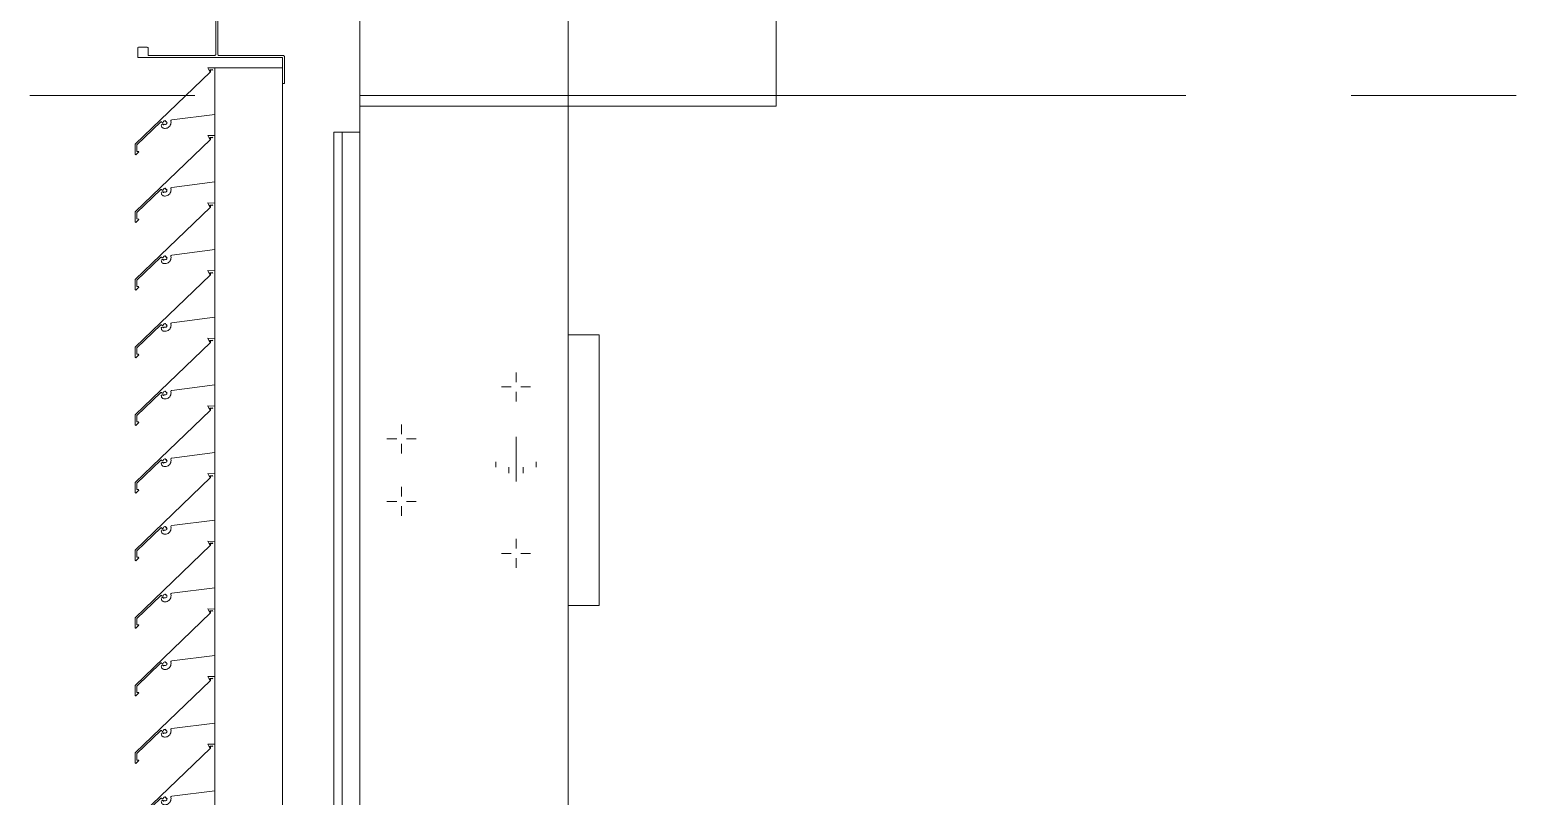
# Model space of a CAD drawing. Header units: millimetres. Extents: x -220592 to 404889, y -217665 to 38245.
# Drawn here: x 7741.16 to 7755.45, y -48004.95 to -47997.58 of the extents above; entities that cross this region are included whole.
import ezdxf

# ---------------------------------------------------------------- set-up
doc = ezdxf.new("R2010")
doc.units = ezdxf.units.MM
doc.linetypes.add('XKITLINE00', pattern=[0])
doc.linetypes.add('XKITLINE02', pattern=[4, 2, -2])
for name, color, linetype, lineweight in [('Bolt', 7, 'Continuous', 0), ('Part', 7, 'Continuous', 0), ('S-GRID', 7, 'Continuous', 0)]:
    doc.layers.add(name, color=color, linetype=linetype, lineweight=lineweight)

# ---------------------------------------------------------------- blocks, each defined once
blk = doc.blocks.new('*A15047')
at = {"layer": 'Part', "color": 7, "linetype": 'XKITLINE00', "lineweight": 0}
for p, q in [((8.69, 356.643483), (8.69, 102.780027)), ((6.69, 102.780027), (6.69, 273.099959))]:
    blk.add_line(p, q, dxfattribs=at)
blk = doc.blocks.new('*A15105')
at = {"layer": 'S-GRID', "color": 7, "linetype": 'XKITLINE00', "lineweight": 0}
for p, q in [((3.516073, 212), (5.103573, 212)), ((6.691073, 212), (14.628573, 212)), ((16.216073, 212), (17.803573, 212))]:
    blk.add_line(p, q, dxfattribs=at)
blk = doc.blocks.new('*A15370')
at = {"layer": 'Part', "color": 7, "linetype": 'XKITLINE00', "lineweight": 0}
for p, q in [((6.69, 211.65), (6.439864, 211.65)), ((6.439864, 211.65), (6.439864, 184.15)), ((6.519864, 184.15), (6.519864, 211.65))]:
    blk.add_line(p, q, dxfattribs=at)
blk = doc.blocks.new('*A15371')
at = {"layer": 'Part', "color": 7, "linetype": 'XKITLINE00', "lineweight": 0}
for p, q in [((5.944368, 213.365225), (5.944412, 213.615225)), ((5.944412, 213.615225), (5.964412, 213.615222)), ((5.964412, 213.615222), (5.964367, 213.355222)), ((4.555113, 213.271641), (4.554368, 213.365468)), ((4.554368, 213.365468), (5.944368, 213.365225)), ((4.654365, 213.34545), (4.654353, 213.27545)), ((5.298192, 213.344577), (4.654365, 213.34545)), ((5.302679, 213.340893), (5.298192, 213.344577)), ((5.304363, 213.335337), (5.302679, 213.340893)), ((5.303437, 212.39151), (5.304363, 213.335337)), ((5.324363, 213.335333), (5.324199, 212.395333)), ((5.325125, 213.33916), (5.324363, 213.335333)), ((5.328809, 213.343647), (5.325125, 213.33916)), ((5.334365, 213.345332), (5.328809, 213.343647)), ((5.958192, 213.345984), (5.334365, 213.345332)), ((5.96268, 213.349666), (5.958192, 213.345984)), ((5.964367, 213.355222), (5.96268, 213.349666)), ((4.558796, 213.267152), (4.555113, 213.271641)), ((4.564351, 213.265466), (4.558796, 213.267152)), ((4.648178, 213.266213), (4.564351, 213.265466)), ((4.652666, 213.269895), (4.648178, 213.266213)), ((4.654353, 213.27545), (4.652666, 213.269895)), ((4.554194, 212.365468), (4.55421, 212.455468)), ((4.55421, 212.455468), (4.555896, 212.461023)), ((4.555896, 212.461023), (4.560384, 212.464706)), ((4.560384, 212.464706), (4.644211, 212.465452)), ((4.644211, 212.465452), (4.649767, 212.463766)), ((4.649767, 212.463766), (4.653449, 212.459277)), ((4.653449, 212.459277), (4.654197, 212.38545)), ((5.944194, 212.365225), (4.554194, 212.365468)), ((4.654197, 212.38545), (5.294197, 212.385339)), ((5.294197, 212.385339), (5.299753, 212.387023)), ((5.299753, 212.387023), (5.303437, 212.39151)), ((5.324199, 212.395333), (5.325883, 212.389777)), ((5.325883, 212.389777), (5.330371, 212.386094)), ((5.330371, 212.386094), (5.954197, 212.385223)), ((5.94415, 212.115225), (5.944194, 212.365225)), ((5.954197, 212.385223), (5.959753, 212.383537)), ((5.959753, 212.383537), (5.963435, 212.379049)), ((5.963435, 212.379049), (5.96415, 212.115222)), ((5.96415, 212.115222), (5.94415, 212.115225))]:
    blk.add_line(p, q, dxfattribs=at)
blk = doc.blocks.new('*A15373')
at = {"layer": 'Part', "color": 7, "linetype": 'XKITLINE00', "lineweight": 0}
for p, q in [((5.255094, 212.227984), (4.529972, 211.531738)), ((5.294582, 212.26533), (5.227201, 212.26794)), ((5.227201, 212.26794), (5.242736, 212.234453)), ((5.242736, 212.234453), (5.247859, 212.234865)), ((5.247859, 212.234865), (5.247988, 212.247056)), ((5.247988, 212.247056), (5.272971, 212.250196)), ((5.257991, 212.246527), (5.255094, 212.227984)), ((5.275007, 212.243623), (5.257991, 212.246527)), ((5.272971, 212.250196), (5.275007, 212.243623)), ((4.545007, 211.525371), (4.776023, 211.746774)), ((4.776023, 211.746774), (4.781182, 211.747866)), ((4.781182, 211.747866), (4.784837, 211.743239)), ((4.784837, 211.743239), (4.789301, 211.739385)), ((4.795195, 211.739591), (4.799378, 211.743748)), ((4.799378, 211.743748), (4.802492, 211.751322)), ((4.802492, 211.751322), (4.807159, 211.756108)), ((4.807159, 211.756108), (4.813235, 211.758898)), ((4.813235, 211.758898), (4.819907, 211.75932)), ((4.819907, 211.75932), (4.822229, 211.75193)), ((4.822229, 211.75193), (4.829394, 211.750986)), ((4.829394, 211.750986), (4.828225, 211.743926)), ((4.828225, 211.743926), (4.83593, 211.74282)), ((4.83593, 211.74282), (4.835361, 211.736336)), ((4.872437, 211.754354), (4.872676, 211.759876)), ((4.873923, 211.74422), (4.872437, 211.754354)), ((4.872676, 211.759876), (4.875813, 211.764428)), ((4.873548, 211.733984), (4.873923, 211.74422)), ((4.875813, 211.764428), (4.880888, 211.766618)), ((4.880888, 211.766618), (5.294696, 211.819622)), ((4.78333, 211.721956), (4.78069, 211.716482)), ((4.78069, 211.716482), (4.781186, 211.708712)), ((4.781186, 211.708712), (4.782921, 211.703216)), ((4.782921, 211.703216), (4.785675, 211.698153)), ((4.788474, 211.725193), (4.78333, 211.721956)), ((4.785675, 211.698153), (4.789347, 211.69371)), ((4.794552, 211.725205), (4.788474, 211.725193)), ((4.789301, 211.739385), (4.795195, 211.739591)), ((4.789347, 211.69371), (4.7938, 211.690052)), ((4.7938, 211.690052), (4.79887, 211.687312)), ((4.799708, 211.721987), (4.794552, 211.725205)), ((4.79887, 211.687312), (4.804371, 211.685593)), ((4.80265, 211.716515), (4.799708, 211.721987)), ((4.80468, 211.721496), (4.80265, 211.716515)), ((4.804371, 211.685593), (4.810099, 211.684957)), ((4.809491, 211.723903), (4.80468, 211.721496)), ((4.815409, 211.722998), (4.809491, 211.723903)), ((4.810099, 211.684957), (4.816898, 211.684859)), ((4.821909, 211.723342), (4.815409, 211.722998)), ((4.816898, 211.684859), (4.827111, 211.685644)), ((4.827877, 211.72594), (4.821909, 211.723342)), ((4.827111, 211.685644), (4.837012, 211.688267)), ((4.832559, 211.730462), (4.827877, 211.72594)), ((4.835361, 211.736336), (4.832559, 211.730462)), ((4.837012, 211.688267), (4.846275, 211.69264)), ((4.846275, 211.69264), (4.854591, 211.698618)), ((4.854591, 211.698618), (4.861687, 211.706005)), ((4.861687, 211.706005), (4.867327, 211.714555)), ((4.867327, 211.714555), (4.871325, 211.723985)), ((4.871325, 211.723985), (4.873548, 211.733984)), ((4.529972, 211.531738), (4.530525, 211.432587)), ((4.535206, 211.430119), (4.563855, 211.459007)), ((4.54535, 211.464025), (4.545007, 211.525371)), ((4.56277, 211.463928), (4.54535, 211.464025)), ((4.563855, 211.459007), (4.56277, 211.463928)), ((4.530525, 211.432587), (4.535206, 211.430119))]:
    blk.add_line(p, q, dxfattribs=at)
blk = doc.blocks.new('*A15376')
at = {"layer": 'Part', "color": 7, "linetype": 'XKITLINE00', "lineweight": 0}
for p, q in [((5.294696, 212.26533), (5.944696, 212.26533)), ((5.294696, 212.26533), (5.294696, 198.465444)), ((5.944696, 212.26533), (5.944696, 198.465444)), ((5.294696, 198.465444), (5.944696, 198.465444))]:
    blk.add_line(p, q, dxfattribs=at)
blk = doc.blocks.new('*A15377')
at = {"layer": 'Part', "color": 7, "linetype": 'XKITLINE00', "lineweight": 0}
for p, q in [((5.294696, 211.615326), (5.227201, 211.61794)), ((5.227201, 211.61794), (5.242736, 211.584453)), ((5.247988, 211.597056), (5.272971, 211.600196)), ((5.272971, 211.600196), (5.275007, 211.593623)), ((5.255094, 211.577984), (4.529972, 210.881738)), ((5.242736, 211.584453), (5.247859, 211.584865)), ((5.247859, 211.584865), (5.247988, 211.597056)), ((5.257991, 211.596527), (5.255094, 211.577984)), ((5.275007, 211.593623), (5.257991, 211.596527)), ((4.880888, 211.116618), (5.294696, 211.169622)), ((4.545007, 210.875371), (4.776023, 211.096774)), ((4.776023, 211.096774), (4.781182, 211.097866)), ((4.78333, 211.071956), (4.78069, 211.066482)), ((4.78069, 211.066482), (4.781186, 211.058712)), ((4.781182, 211.097866), (4.784837, 211.093239)), ((4.781186, 211.058712), (4.782921, 211.053216)), ((4.782921, 211.053216), (4.785675, 211.048153)), ((4.788474, 211.075193), (4.78333, 211.071956)), ((4.784837, 211.093239), (4.789301, 211.089385)), ((4.785675, 211.048153), (4.789347, 211.04371)), ((4.794552, 211.075205), (4.788474, 211.075193)), ((4.789301, 211.089385), (4.795195, 211.089591)), ((4.789347, 211.04371), (4.7938, 211.040052)), ((4.7938, 211.040052), (4.79887, 211.037312)), ((4.799708, 211.071987), (4.794552, 211.075205)), ((4.795195, 211.089591), (4.799378, 211.093748)), ((4.79887, 211.037312), (4.804371, 211.035593)), ((4.799378, 211.093748), (4.802492, 211.101322)), ((4.80265, 211.066515), (4.799708, 211.071987)), ((4.802492, 211.101322), (4.807159, 211.106108)), ((4.80468, 211.071496), (4.80265, 211.066515)), ((4.804371, 211.035593), (4.810099, 211.034957)), ((4.809491, 211.073903), (4.80468, 211.071496)), ((4.807159, 211.106108), (4.813235, 211.108898)), ((4.815409, 211.072998), (4.809491, 211.073903)), ((4.810099, 211.034957), (4.816898, 211.034859)), ((4.813235, 211.108898), (4.819907, 211.10932)), ((4.821909, 211.073342), (4.815409, 211.072998)), ((4.816898, 211.034859), (4.827111, 211.035644)), ((4.819907, 211.10932), (4.822229, 211.10193)), ((4.827877, 211.07594), (4.821909, 211.073342)), ((4.822229, 211.10193), (4.829394, 211.100986)), ((4.827111, 211.035644), (4.837012, 211.038267)), ((4.832559, 211.080462), (4.827877, 211.07594)), ((4.829394, 211.100986), (4.828225, 211.093926)), ((4.828225, 211.093926), (4.83593, 211.09282)), ((4.835361, 211.086336), (4.832559, 211.080462)), ((4.83593, 211.09282), (4.835361, 211.086336)), ((4.837012, 211.038267), (4.846275, 211.04264)), ((4.846275, 211.04264), (4.854591, 211.048618)), ((4.854591, 211.048618), (4.861687, 211.056005)), ((4.861687, 211.056005), (4.867327, 211.064555)), ((4.867327, 211.064555), (4.871325, 211.073985)), ((4.871325, 211.073985), (4.873548, 211.083984)), ((4.872437, 211.104354), (4.872676, 211.109876)), ((4.873923, 211.09422), (4.872437, 211.104354)), ((4.872676, 211.109876), (4.875813, 211.114428)), ((4.873548, 211.083984), (4.873923, 211.09422)), ((4.875813, 211.114428), (4.880888, 211.116618)), ((4.529972, 210.881738), (4.530525, 210.782587)), ((4.530525, 210.782587), (4.535206, 210.780119)), ((4.535206, 210.780119), (4.563855, 210.809007)), ((4.54535, 210.814025), (4.545007, 210.875371)), ((4.56277, 210.813928), (4.54535, 210.814025)), ((4.563855, 210.809007), (4.56277, 210.813928))]:
    blk.add_line(p, q, dxfattribs=at)
blk = doc.blocks.new('*A15378')
at = {"layer": 'Part', "color": 7, "linetype": 'XKITLINE00', "lineweight": 0}
for p, q in [((5.255094, 210.927984), (4.529972, 210.231738)), ((5.294696, 210.965326), (5.227201, 210.96794)), ((5.227201, 210.96794), (5.242736, 210.934453)), ((5.242736, 210.934453), (5.247859, 210.934865)), ((5.247859, 210.934865), (5.247988, 210.947056)), ((5.247988, 210.947056), (5.272971, 210.950196)), ((5.257991, 210.946527), (5.255094, 210.927984)), ((5.275007, 210.943623), (5.257991, 210.946527)), ((5.272971, 210.950196), (5.275007, 210.943623)), ((4.802492, 210.451322), (4.807159, 210.456108)), ((4.807159, 210.456108), (4.813235, 210.458898)), ((4.813235, 210.458898), (4.819907, 210.45932)), ((4.819907, 210.45932), (4.822229, 210.45193)), ((4.872437, 210.454354), (4.872676, 210.459876)), ((4.872676, 210.459876), (4.875813, 210.464428)), ((4.875813, 210.464428), (4.880888, 210.466618)), ((4.880888, 210.466618), (5.294696, 210.519622)), ((4.545007, 210.225371), (4.776023, 210.446774)), ((4.776023, 210.446774), (4.781182, 210.447866)), ((4.78333, 210.421956), (4.78069, 210.416482)), ((4.78069, 210.416482), (4.781186, 210.408712)), ((4.781182, 210.447866), (4.784837, 210.443239)), ((4.781186, 210.408712), (4.782921, 210.403216)), ((4.782921, 210.403216), (4.785675, 210.398153)), ((4.788474, 210.425193), (4.78333, 210.421956)), ((4.784837, 210.443239), (4.789301, 210.439385)), ((4.785675, 210.398153), (4.789347, 210.39371)), ((4.794552, 210.425205), (4.788474, 210.425193)), ((4.789301, 210.439385), (4.795195, 210.439591)), ((4.789347, 210.39371), (4.7938, 210.390052)), ((4.7938, 210.390052), (4.79887, 210.387312)), ((4.799708, 210.421987), (4.794552, 210.425205)), ((4.795195, 210.439591), (4.799378, 210.443748)), ((4.79887, 210.387312), (4.804371, 210.385593)), ((4.799378, 210.443748), (4.802492, 210.451322)), ((4.80265, 210.416515), (4.799708, 210.421987)), ((4.80468, 210.421496), (4.80265, 210.416515)), ((4.804371, 210.385593), (4.810099, 210.384957)), ((4.809491, 210.423903), (4.80468, 210.421496)), ((4.815409, 210.422998), (4.809491, 210.423903)), ((4.810099, 210.384957), (4.816898, 210.384859)), ((4.821909, 210.423342), (4.815409, 210.422998)), ((4.816898, 210.384859), (4.827111, 210.385644)), ((4.827877, 210.42594), (4.821909, 210.423342)), ((4.822229, 210.45193), (4.829394, 210.450986)), ((4.827111, 210.385644), (4.837012, 210.388267)), ((4.832559, 210.430462), (4.827877, 210.42594)), ((4.829394, 210.450986), (4.828225, 210.443926)), ((4.828225, 210.443926), (4.83593, 210.44282)), ((4.835361, 210.436336), (4.832559, 210.430462)), ((4.83593, 210.44282), (4.835361, 210.436336)), ((4.837012, 210.388267), (4.846275, 210.39264)), ((4.846275, 210.39264), (4.854591, 210.398618)), ((4.854591, 210.398618), (4.861687, 210.406005)), ((4.861687, 210.406005), (4.867327, 210.414555)), ((4.867327, 210.414555), (4.871325, 210.423985)), ((4.871325, 210.423985), (4.873548, 210.433984)), ((4.873923, 210.44422), (4.872437, 210.454354)), ((4.873548, 210.433984), (4.873923, 210.44422)), ((4.529972, 210.231738), (4.530525, 210.132587)), ((4.54535, 210.164025), (4.545007, 210.225371)), ((4.530525, 210.132587), (4.535206, 210.130119)), ((4.535206, 210.130119), (4.563855, 210.159007)), ((4.56277, 210.163928), (4.54535, 210.164025)), ((4.563855, 210.159007), (4.56277, 210.163928))]:
    blk.add_line(p, q, dxfattribs=at)
blk = doc.blocks.new('*A15379')
at = {"layer": 'Part', "color": 7, "linetype": 'XKITLINE00', "lineweight": 0}
for p, q in [((5.294696, 210.315326), (5.227201, 210.31794)), ((5.227201, 210.31794), (5.242736, 210.284453)), ((5.255094, 210.277984), (4.529972, 209.581738)), ((5.242736, 210.284453), (5.247859, 210.284865)), ((5.247859, 210.284865), (5.247988, 210.297056)), ((5.247988, 210.297056), (5.272971, 210.300196)), ((5.257991, 210.296527), (5.255094, 210.277984)), ((5.275007, 210.293623), (5.257991, 210.296527)), ((5.272971, 210.300196), (5.275007, 210.293623)), ((4.545007, 209.575371), (4.776023, 209.796774)), ((4.776023, 209.796774), (4.781182, 209.797866)), ((4.78333, 209.771956), (4.78069, 209.766482)), ((4.78069, 209.766482), (4.781186, 209.758712)), ((4.781182, 209.797866), (4.784837, 209.793239)), ((4.781186, 209.758712), (4.782921, 209.753216)), ((4.782921, 209.753216), (4.785675, 209.748153)), ((4.788474, 209.775193), (4.78333, 209.771956)), ((4.784837, 209.793239), (4.789301, 209.789385)), ((4.785675, 209.748153), (4.789347, 209.74371)), ((4.794552, 209.775205), (4.788474, 209.775193)), ((4.789301, 209.789385), (4.795195, 209.789591)), ((4.789347, 209.74371), (4.7938, 209.740052)), ((4.799708, 209.771987), (4.794552, 209.775205)), ((4.795195, 209.789591), (4.799378, 209.793748)), ((4.799378, 209.793748), (4.802492, 209.801322)), ((4.80265, 209.766515), (4.799708, 209.771987)), ((4.802492, 209.801322), (4.807159, 209.806108)), ((4.80468, 209.771496), (4.80265, 209.766515)), ((4.809491, 209.773903), (4.80468, 209.771496)), ((4.807159, 209.806108), (4.813235, 209.808898)), ((4.815409, 209.772998), (4.809491, 209.773903)), ((4.813235, 209.808898), (4.819907, 209.80932)), ((4.821909, 209.773342), (4.815409, 209.772998)), ((4.819907, 209.80932), (4.822229, 209.80193)), ((4.827877, 209.77594), (4.821909, 209.773342)), ((4.822229, 209.80193), (4.829394, 209.800986)), ((4.832559, 209.780462), (4.827877, 209.77594)), ((4.829394, 209.800986), (4.828225, 209.793926)), ((4.828225, 209.793926), (4.83593, 209.79282)), ((4.835361, 209.786336), (4.832559, 209.780462)), ((4.83593, 209.79282), (4.835361, 209.786336)), ((4.837012, 209.738267), (4.846275, 209.74264)), ((4.846275, 209.74264), (4.854591, 209.748618)), ((4.854591, 209.748618), (4.861687, 209.756005)), ((4.861687, 209.756005), (4.867327, 209.764555)), ((4.867327, 209.764555), (4.871325, 209.773985)), ((4.871325, 209.773985), (4.873548, 209.783984)), ((4.872437, 209.804354), (4.872676, 209.809876)), ((4.873923, 209.79422), (4.872437, 209.804354)), ((4.872676, 209.809876), (4.875813, 209.814428)), ((4.873548, 209.783984), (4.873923, 209.79422)), ((4.875813, 209.814428), (4.880888, 209.816618)), ((4.880888, 209.816618), (5.294696, 209.869622)), ((4.7938, 209.740052), (4.79887, 209.737312)), ((4.79887, 209.737312), (4.804371, 209.735593)), ((4.804371, 209.735593), (4.810099, 209.734957)), ((4.810099, 209.734957), (4.816898, 209.734859)), ((4.816898, 209.734859), (4.827111, 209.735644)), ((4.827111, 209.735644), (4.837012, 209.738267)), ((4.529972, 209.581738), (4.530525, 209.482587)), ((4.530525, 209.482587), (4.535206, 209.480119)), ((4.535206, 209.480119), (4.563855, 209.509007)), ((4.54535, 209.514025), (4.545007, 209.575371)), ((4.56277, 209.513928), (4.54535, 209.514025)), ((4.563855, 209.509007), (4.56277, 209.513928))]:
    blk.add_line(p, q, dxfattribs=at)
blk = doc.blocks.new('*A15380')
at = {"layer": 'Part', "color": 7, "linetype": 'XKITLINE00', "lineweight": 0}
for p, q in [((5.255094, 209.627984), (4.529972, 208.931738)), ((5.294696, 209.665326), (5.227201, 209.66794)), ((5.227201, 209.66794), (5.242736, 209.634453)), ((5.242736, 209.634453), (5.247859, 209.634865)), ((5.247859, 209.634865), (5.247988, 209.647056)), ((5.247988, 209.647056), (5.272971, 209.650196)), ((5.257991, 209.646527), (5.255094, 209.627984)), ((5.275007, 209.643623), (5.257991, 209.646527)), ((5.272971, 209.650196), (5.275007, 209.643623)), ((4.880888, 209.166618), (5.294696, 209.219622)), ((4.545007, 208.925371), (4.776023, 209.146774)), ((4.776023, 209.146774), (4.781182, 209.147866)), ((4.78333, 209.121956), (4.78069, 209.116482)), ((4.78069, 209.116482), (4.781186, 209.108712)), ((4.781182, 209.147866), (4.784837, 209.143239)), ((4.781186, 209.108712), (4.782921, 209.103216)), ((4.782921, 209.103216), (4.785675, 209.098153)), ((4.788474, 209.125193), (4.78333, 209.121956)), ((4.784837, 209.143239), (4.789301, 209.139385)), ((4.785675, 209.098153), (4.789347, 209.09371)), ((4.794552, 209.125205), (4.788474, 209.125193)), ((4.789301, 209.139385), (4.795195, 209.139591)), ((4.789347, 209.09371), (4.7938, 209.090052)), ((4.7938, 209.090052), (4.79887, 209.087312)), ((4.799708, 209.121987), (4.794552, 209.125205)), ((4.795195, 209.139591), (4.799378, 209.143748)), ((4.79887, 209.087312), (4.804371, 209.085593)), ((4.799378, 209.143748), (4.802492, 209.151322)), ((4.80265, 209.116515), (4.799708, 209.121987)), ((4.802492, 209.151322), (4.807159, 209.156108)), ((4.80468, 209.121496), (4.80265, 209.116515)), ((4.804371, 209.085593), (4.810099, 209.084957)), ((4.809491, 209.123903), (4.80468, 209.121496)), ((4.807159, 209.156108), (4.813235, 209.158898)), ((4.815409, 209.122998), (4.809491, 209.123903)), ((4.810099, 209.084957), (4.816898, 209.084859)), ((4.813235, 209.158898), (4.819907, 209.15932)), ((4.821909, 209.123342), (4.815409, 209.122998)), ((4.816898, 209.084859), (4.827111, 209.085644)), ((4.819907, 209.15932), (4.822229, 209.15193)), ((4.827877, 209.12594), (4.821909, 209.123342)), ((4.822229, 209.15193), (4.829394, 209.150986)), ((4.827111, 209.085644), (4.837012, 209.088267)), ((4.832559, 209.130462), (4.827877, 209.12594)), ((4.829394, 209.150986), (4.828225, 209.143926)), ((4.828225, 209.143926), (4.83593, 209.14282)), ((4.835361, 209.136336), (4.832559, 209.130462)), ((4.83593, 209.14282), (4.835361, 209.136336)), ((4.837012, 209.088267), (4.846275, 209.09264)), ((4.846275, 209.09264), (4.854591, 209.098618)), ((4.854591, 209.098618), (4.861687, 209.106005)), ((4.861687, 209.106005), (4.867327, 209.114555)), ((4.867327, 209.114555), (4.871325, 209.123985)), ((4.871325, 209.123985), (4.873548, 209.133984)), ((4.872437, 209.154354), (4.872676, 209.159876)), ((4.873923, 209.14422), (4.872437, 209.154354)), ((4.872676, 209.159876), (4.875813, 209.164428)), ((4.873548, 209.133984), (4.873923, 209.14422)), ((4.875813, 209.164428), (4.880888, 209.166618)), ((4.529972, 208.931738), (4.530525, 208.832587)), ((4.54535, 208.864025), (4.545007, 208.925371)), ((4.530525, 208.832587), (4.535206, 208.830119)), ((4.535206, 208.830119), (4.563855, 208.859007)), ((4.56277, 208.863928), (4.54535, 208.864025)), ((4.563855, 208.859007), (4.56277, 208.863928))]:
    blk.add_line(p, q, dxfattribs=at)
blk = doc.blocks.new('*A15381')
at = {"layer": 'Part', "color": 7, "linetype": 'XKITLINE00', "lineweight": 0}
for p, q in [((5.255094, 208.977984), (4.529972, 208.281738)), ((5.294696, 209.015326), (5.227201, 209.01794)), ((5.227201, 209.01794), (5.242736, 208.984453)), ((5.242736, 208.984453), (5.247859, 208.984865)), ((5.247859, 208.984865), (5.247988, 208.997056)), ((5.247988, 208.997056), (5.272971, 209.000196)), ((5.257991, 208.996527), (5.255094, 208.977984)), ((5.275007, 208.993623), (5.257991, 208.996527)), ((5.272971, 209.000196), (5.275007, 208.993623)), ((4.545007, 208.275371), (4.776023, 208.496774)), ((4.776023, 208.496774), (4.781182, 208.497866)), ((4.78333, 208.471956), (4.78069, 208.466482)), ((4.78069, 208.466482), (4.781186, 208.458712)), ((4.781182, 208.497866), (4.784837, 208.493239)), ((4.781186, 208.458712), (4.782921, 208.453216)), ((4.788474, 208.475193), (4.78333, 208.471956)), ((4.784837, 208.493239), (4.789301, 208.489385)), ((4.794552, 208.475205), (4.788474, 208.475193)), ((4.789301, 208.489385), (4.795195, 208.489591)), ((4.799708, 208.471987), (4.794552, 208.475205)), ((4.795195, 208.489591), (4.799378, 208.493748)), ((4.799378, 208.493748), (4.802492, 208.501322)), ((4.80265, 208.466515), (4.799708, 208.471987)), ((4.802492, 208.501322), (4.807159, 208.506108)), ((4.80468, 208.471496), (4.80265, 208.466515)), ((4.809491, 208.473903), (4.80468, 208.471496)), ((4.807159, 208.506108), (4.813235, 208.508898)), ((4.815409, 208.472998), (4.809491, 208.473903)), ((4.813235, 208.508898), (4.819907, 208.50932)), ((4.821909, 208.473342), (4.815409, 208.472998)), ((4.819907, 208.50932), (4.822229, 208.50193)), ((4.827877, 208.47594), (4.821909, 208.473342)), ((4.822229, 208.50193), (4.829394, 208.500986)), ((4.832559, 208.480462), (4.827877, 208.47594)), ((4.829394, 208.500986), (4.828225, 208.493926)), ((4.828225, 208.493926), (4.83593, 208.49282)), ((4.835361, 208.486336), (4.832559, 208.480462)), ((4.83593, 208.49282), (4.835361, 208.486336)), ((4.854591, 208.448618), (4.861687, 208.456005)), ((4.861687, 208.456005), (4.867327, 208.464555)), ((4.867327, 208.464555), (4.871325, 208.473985)), ((4.871325, 208.473985), (4.873548, 208.483984)), ((4.872437, 208.504354), (4.872676, 208.509876)), ((4.873923, 208.49422), (4.872437, 208.504354)), ((4.872676, 208.509876), (4.875813, 208.514428)), ((4.873548, 208.483984), (4.873923, 208.49422)), ((4.875813, 208.514428), (4.880888, 208.516618)), ((4.880888, 208.516618), (5.294696, 208.569622)), ((4.782921, 208.453216), (4.785675, 208.448153)), ((4.785675, 208.448153), (4.789347, 208.44371)), ((4.789347, 208.44371), (4.7938, 208.440052)), ((4.7938, 208.440052), (4.79887, 208.437312)), ((4.79887, 208.437312), (4.804371, 208.435593)), ((4.804371, 208.435593), (4.810099, 208.434957)), ((4.810099, 208.434957), (4.816898, 208.434859)), ((4.816898, 208.434859), (4.827111, 208.435644)), ((4.827111, 208.435644), (4.837012, 208.438267)), ((4.837012, 208.438267), (4.846275, 208.44264)), ((4.846275, 208.44264), (4.854591, 208.448618)), ((4.529972, 208.281738), (4.530525, 208.182587)), ((4.530525, 208.182587), (4.535206, 208.180119)), ((4.535206, 208.180119), (4.563855, 208.209007)), ((4.54535, 208.214025), (4.545007, 208.275371)), ((4.56277, 208.213928), (4.54535, 208.214025)), ((4.563855, 208.209007), (4.56277, 208.213928))]:
    blk.add_line(p, q, dxfattribs=at)
blk = doc.blocks.new('*A15382')
at = {"layer": 'Part', "color": 7, "linetype": 'XKITLINE00', "lineweight": 0}
for p, q in [((5.255094, 208.327984), (4.529972, 207.631738)), ((5.294696, 208.365326), (5.227201, 208.36794)), ((5.227201, 208.36794), (5.242736, 208.334453)), ((5.242736, 208.334453), (5.247859, 208.334865)), ((5.247859, 208.334865), (5.247988, 208.347056)), ((5.247988, 208.347056), (5.272971, 208.350196)), ((5.257991, 208.346527), (5.255094, 208.327984)), ((5.275007, 208.343623), (5.257991, 208.346527)), ((5.272971, 208.350196), (5.275007, 208.343623)), ((4.880888, 207.866618), (5.294696, 207.919622)), ((4.545007, 207.625371), (4.776023, 207.846774)), ((4.776023, 207.846774), (4.781182, 207.847866)), ((4.78333, 207.821956), (4.78069, 207.816482)), ((4.78069, 207.816482), (4.781186, 207.808712)), ((4.781182, 207.847866), (4.784837, 207.843239)), ((4.781186, 207.808712), (4.782921, 207.803216)), ((4.782921, 207.803216), (4.785675, 207.798153)), ((4.788474, 207.825193), (4.78333, 207.821956)), ((4.784837, 207.843239), (4.789301, 207.839385)), ((4.785675, 207.798153), (4.789347, 207.79371)), ((4.794552, 207.825205), (4.788474, 207.825193)), ((4.789301, 207.839385), (4.795195, 207.839591)), ((4.789347, 207.79371), (4.7938, 207.790052)), ((4.7938, 207.790052), (4.79887, 207.787312)), ((4.799708, 207.821987), (4.794552, 207.825205)), ((4.795195, 207.839591), (4.799378, 207.843748)), ((4.79887, 207.787312), (4.804371, 207.785593)), ((4.799378, 207.843748), (4.802492, 207.851322)), ((4.80265, 207.816515), (4.799708, 207.821987)), ((4.802492, 207.851322), (4.807159, 207.856108)), ((4.80468, 207.821496), (4.80265, 207.816515)), ((4.804371, 207.785593), (4.810099, 207.784957)), ((4.809491, 207.823903), (4.80468, 207.821496)), ((4.807159, 207.856108), (4.813235, 207.858898)), ((4.815409, 207.822998), (4.809491, 207.823903)), ((4.810099, 207.784957), (4.816898, 207.784859)), ((4.813235, 207.858898), (4.819907, 207.85932)), ((4.821909, 207.823342), (4.815409, 207.822998)), ((4.816898, 207.784859), (4.827111, 207.785644)), ((4.819907, 207.85932), (4.822229, 207.85193)), ((4.827877, 207.82594), (4.821909, 207.823342)), ((4.822229, 207.85193), (4.829394, 207.850986)), ((4.827111, 207.785644), (4.837012, 207.788267)), ((4.832559, 207.830462), (4.827877, 207.82594)), ((4.829394, 207.850986), (4.828225, 207.843926)), ((4.828225, 207.843926), (4.83593, 207.84282)), ((4.835361, 207.836336), (4.832559, 207.830462)), ((4.83593, 207.84282), (4.835361, 207.836336)), ((4.837012, 207.788267), (4.846275, 207.79264)), ((4.846275, 207.79264), (4.854591, 207.798618)), ((4.854591, 207.798618), (4.861687, 207.806005)), ((4.861687, 207.806005), (4.867327, 207.814555)), ((4.867327, 207.814555), (4.871325, 207.823985)), ((4.871325, 207.823985), (4.873548, 207.833984)), ((4.872437, 207.854354), (4.872676, 207.859876)), ((4.873923, 207.84422), (4.872437, 207.854354)), ((4.872676, 207.859876), (4.875813, 207.864428)), ((4.873548, 207.833984), (4.873923, 207.84422)), ((4.875813, 207.864428), (4.880888, 207.866618)), ((4.529972, 207.631738), (4.530525, 207.532587)), ((4.54535, 207.564025), (4.545007, 207.625371)), ((4.530525, 207.532587), (4.535206, 207.530119)), ((4.535206, 207.530119), (4.563855, 207.559007)), ((4.56277, 207.563928), (4.54535, 207.564025)), ((4.563855, 207.559007), (4.56277, 207.563928))]:
    blk.add_line(p, q, dxfattribs=at)
blk = doc.blocks.new('*A15383')
at = {"layer": 'Part', "color": 7, "linetype": 'XKITLINE00', "lineweight": 0}
for p, q in [((5.255094, 207.677984), (4.529972, 206.981738)), ((5.294696, 207.715326), (5.227201, 207.71794)), ((5.227201, 207.71794), (5.242736, 207.684453)), ((5.242736, 207.684453), (5.247859, 207.684865)), ((5.247859, 207.684865), (5.247988, 207.697056)), ((5.247988, 207.697056), (5.272971, 207.700196)), ((5.257991, 207.696527), (5.255094, 207.677984)), ((5.275007, 207.693623), (5.257991, 207.696527)), ((5.272971, 207.700196), (5.275007, 207.693623)), ((4.545007, 206.975371), (4.776023, 207.196774)), ((4.776023, 207.196774), (4.781182, 207.197866)), ((4.78333, 207.171956), (4.78069, 207.166482)), ((4.781182, 207.197866), (4.784837, 207.193239)), ((4.788474, 207.175193), (4.78333, 207.171956)), ((4.784837, 207.193239), (4.789301, 207.189385)), ((4.794552, 207.175205), (4.788474, 207.175193)), ((4.789301, 207.189385), (4.795195, 207.189591)), ((4.799708, 207.171987), (4.794552, 207.175205)), ((4.795195, 207.189591), (4.799378, 207.193748)), ((4.799378, 207.193748), (4.802492, 207.201322)), ((4.80265, 207.166515), (4.799708, 207.171987)), ((4.802492, 207.201322), (4.807159, 207.206108)), ((4.80468, 207.171496), (4.80265, 207.166515)), ((4.809491, 207.173903), (4.80468, 207.171496)), ((4.807159, 207.206108), (4.813235, 207.208898)), ((4.815409, 207.172998), (4.809491, 207.173903)), ((4.813235, 207.208898), (4.819907, 207.20932)), ((4.821909, 207.173342), (4.815409, 207.172998)), ((4.819907, 207.20932), (4.822229, 207.20193)), ((4.827877, 207.17594), (4.821909, 207.173342)), ((4.822229, 207.20193), (4.829394, 207.200986)), ((4.832559, 207.180462), (4.827877, 207.17594)), ((4.829394, 207.200986), (4.828225, 207.193926)), ((4.828225, 207.193926), (4.83593, 207.19282)), ((4.835361, 207.186336), (4.832559, 207.180462)), ((4.83593, 207.19282), (4.835361, 207.186336)), ((4.867327, 207.164555), (4.871325, 207.173985)), ((4.871325, 207.173985), (4.873548, 207.183984)), ((4.872437, 207.204354), (4.872676, 207.209876)), ((4.873923, 207.19422), (4.872437, 207.204354)), ((4.872676, 207.209876), (4.875813, 207.214428)), ((4.873548, 207.183984), (4.873923, 207.19422)), ((4.875813, 207.214428), (4.880888, 207.216618)), ((4.880888, 207.216618), (5.294696, 207.269622)), ((4.78069, 207.166482), (4.781186, 207.158712)), ((4.781186, 207.158712), (4.782921, 207.153216)), ((4.782921, 207.153216), (4.785675, 207.148153)), ((4.785675, 207.148153), (4.789347, 207.14371)), ((4.789347, 207.14371), (4.7938, 207.140052)), ((4.7938, 207.140052), (4.79887, 207.137312)), ((4.79887, 207.137312), (4.804371, 207.135593)), ((4.804371, 207.135593), (4.810099, 207.134957)), ((4.810099, 207.134957), (4.816898, 207.134859)), ((4.816898, 207.134859), (4.827111, 207.135644)), ((4.827111, 207.135644), (4.837012, 207.138267)), ((4.837012, 207.138267), (4.846275, 207.14264)), ((4.846275, 207.14264), (4.854591, 207.148618)), ((4.854591, 207.148618), (4.861687, 207.156005)), ((4.861687, 207.156005), (4.867327, 207.164555)), ((4.529972, 206.981738), (4.530525, 206.882587)), ((4.535206, 206.880119), (4.563855, 206.909007)), ((4.54535, 206.914025), (4.545007, 206.975371)), ((4.56277, 206.913928), (4.54535, 206.914025)), ((4.563855, 206.909007), (4.56277, 206.913928)), ((4.530525, 206.882587), (4.535206, 206.880119))]:
    blk.add_line(p, q, dxfattribs=at)
blk = doc.blocks.new('*A15384')
at = {"layer": 'Part', "color": 7, "linetype": 'XKITLINE00', "lineweight": 0}
for p, q in [((5.255094, 207.027984), (4.529972, 206.331738)), ((5.294696, 207.065326), (5.227201, 207.06794)), ((5.227201, 207.06794), (5.242736, 207.034453)), ((5.242736, 207.034453), (5.247859, 207.034865)), ((5.247859, 207.034865), (5.247988, 207.047056)), ((5.247988, 207.047056), (5.272971, 207.050196)), ((5.257991, 207.046527), (5.255094, 207.027984)), ((5.275007, 207.043623), (5.257991, 207.046527)), ((5.272971, 207.050196), (5.275007, 207.043623)), ((4.880888, 206.566618), (5.294696, 206.619622)), ((4.545007, 206.325371), (4.776023, 206.546774)), ((4.776023, 206.546774), (4.781182, 206.547866)), ((4.78333, 206.521956), (4.78069, 206.516482)), ((4.78069, 206.516482), (4.781186, 206.508712)), ((4.781182, 206.547866), (4.784837, 206.543239)), ((4.781186, 206.508712), (4.782921, 206.503216)), ((4.782921, 206.503216), (4.785675, 206.498153)), ((4.788474, 206.525193), (4.78333, 206.521956)), ((4.784837, 206.543239), (4.789301, 206.539385)), ((4.785675, 206.498153), (4.789347, 206.49371)), ((4.794552, 206.525205), (4.788474, 206.525193)), ((4.789301, 206.539385), (4.795195, 206.539591)), ((4.789347, 206.49371), (4.7938, 206.490052)), ((4.7938, 206.490052), (4.79887, 206.487312)), ((4.799708, 206.521987), (4.794552, 206.525205)), ((4.795195, 206.539591), (4.799378, 206.543748)), ((4.79887, 206.487312), (4.804371, 206.485593)), ((4.799378, 206.543748), (4.802492, 206.551322)), ((4.80265, 206.516515), (4.799708, 206.521987)), ((4.802492, 206.551322), (4.807159, 206.556108)), ((4.80468, 206.521496), (4.80265, 206.516515)), ((4.804371, 206.485593), (4.810099, 206.484957)), ((4.809491, 206.523903), (4.80468, 206.521496)), ((4.807159, 206.556108), (4.813235, 206.558898)), ((4.815409, 206.522998), (4.809491, 206.523903)), ((4.810099, 206.484957), (4.816898, 206.484859)), ((4.813235, 206.558898), (4.819907, 206.55932)), ((4.821909, 206.523342), (4.815409, 206.522998)), ((4.816898, 206.484859), (4.827111, 206.485644)), ((4.819907, 206.55932), (4.822229, 206.55193)), ((4.827877, 206.52594), (4.821909, 206.523342)), ((4.822229, 206.55193), (4.829394, 206.550986)), ((4.827111, 206.485644), (4.837012, 206.488267)), ((4.832559, 206.530462), (4.827877, 206.52594)), ((4.829394, 206.550986), (4.828225, 206.543926)), ((4.828225, 206.543926), (4.83593, 206.54282)), ((4.835361, 206.536336), (4.832559, 206.530462)), ((4.83593, 206.54282), (4.835361, 206.536336)), ((4.837012, 206.488267), (4.846275, 206.49264)), ((4.846275, 206.49264), (4.854591, 206.498618)), ((4.854591, 206.498618), (4.861687, 206.506005)), ((4.861687, 206.506005), (4.867327, 206.514555)), ((4.867327, 206.514555), (4.871325, 206.523985)), ((4.871325, 206.523985), (4.873548, 206.533984)), ((4.872437, 206.554354), (4.872676, 206.559876)), ((4.873923, 206.54422), (4.872437, 206.554354)), ((4.872676, 206.559876), (4.875813, 206.564428)), ((4.873548, 206.533984), (4.873923, 206.54422)), ((4.875813, 206.564428), (4.880888, 206.566618)), ((4.529972, 206.331738), (4.530525, 206.232587)), ((4.54535, 206.264025), (4.545007, 206.325371)), ((4.530525, 206.232587), (4.535206, 206.230119)), ((4.535206, 206.230119), (4.563855, 206.259007)), ((4.56277, 206.263928), (4.54535, 206.264025)), ((4.563855, 206.259007), (4.56277, 206.263928))]:
    blk.add_line(p, q, dxfattribs=at)
blk = doc.blocks.new('*A15385')
at = {"layer": 'Part', "color": 7, "linetype": 'XKITLINE00', "lineweight": 0}
for p, q in [((5.255094, 206.377984), (4.529972, 205.681738)), ((5.294696, 206.415326), (5.227201, 206.41794)), ((5.227201, 206.41794), (5.242736, 206.384453)), ((5.242736, 206.384453), (5.247859, 206.384865)), ((5.247859, 206.384865), (5.247988, 206.397056)), ((5.247988, 206.397056), (5.272971, 206.400196)), ((5.257991, 206.396527), (5.255094, 206.377984)), ((5.275007, 206.393623), (5.257991, 206.396527)), ((5.272971, 206.400196), (5.275007, 206.393623)), ((4.545007, 205.675371), (4.776023, 205.896774)), ((4.776023, 205.896774), (4.781182, 205.897866)), ((4.781182, 205.897866), (4.784837, 205.893239)), ((4.784837, 205.893239), (4.789301, 205.889385)), ((4.789301, 205.889385), (4.795195, 205.889591)), ((4.795195, 205.889591), (4.799378, 205.893748)), ((4.799378, 205.893748), (4.802492, 205.901322)), ((4.802492, 205.901322), (4.807159, 205.906108)), ((4.807159, 205.906108), (4.813235, 205.908898)), ((4.813235, 205.908898), (4.819907, 205.90932)), ((4.819907, 205.90932), (4.822229, 205.90193)), ((4.822229, 205.90193), (4.829394, 205.900986)), ((4.829394, 205.900986), (4.828225, 205.893926)), ((4.828225, 205.893926), (4.83593, 205.89282)), ((4.835361, 205.886336), (4.832559, 205.880462)), ((4.83593, 205.89282), (4.835361, 205.886336)), ((4.871325, 205.873985), (4.873548, 205.883984)), ((4.872437, 205.904354), (4.872676, 205.909876)), ((4.873923, 205.89422), (4.872437, 205.904354)), ((4.872676, 205.909876), (4.875813, 205.914428)), ((4.873548, 205.883984), (4.873923, 205.89422)), ((4.875813, 205.914428), (4.880888, 205.916618)), ((4.880888, 205.916618), (5.294696, 205.969622)), ((4.78333, 205.871956), (4.78069, 205.866482)), ((4.78069, 205.866482), (4.781186, 205.858712)), ((4.781186, 205.858712), (4.782921, 205.853216)), ((4.782921, 205.853216), (4.785675, 205.848153)), ((4.788474, 205.875193), (4.78333, 205.871956)), ((4.785675, 205.848153), (4.789347, 205.84371)), ((4.794552, 205.875205), (4.788474, 205.875193)), ((4.789347, 205.84371), (4.7938, 205.840052)), ((4.7938, 205.840052), (4.79887, 205.837312)), ((4.799708, 205.871987), (4.794552, 205.875205)), ((4.79887, 205.837312), (4.804371, 205.835593)), ((4.80265, 205.866515), (4.799708, 205.871987)), ((4.80468, 205.871496), (4.80265, 205.866515)), ((4.804371, 205.835593), (4.810099, 205.834957)), ((4.809491, 205.873903), (4.80468, 205.871496)), ((4.815409, 205.872998), (4.809491, 205.873903)), ((4.810099, 205.834957), (4.816898, 205.834859)), ((4.821909, 205.873342), (4.815409, 205.872998)), ((4.816898, 205.834859), (4.827111, 205.835644)), ((4.827877, 205.87594), (4.821909, 205.873342)), ((4.827111, 205.835644), (4.837012, 205.838267)), ((4.832559, 205.880462), (4.827877, 205.87594)), ((4.837012, 205.838267), (4.846275, 205.84264)), ((4.846275, 205.84264), (4.854591, 205.848618)), ((4.854591, 205.848618), (4.861687, 205.856005)), ((4.861687, 205.856005), (4.867327, 205.864555)), ((4.867327, 205.864555), (4.871325, 205.873985)), ((4.529972, 205.681738), (4.530525, 205.582587)), ((4.535206, 205.580119), (4.563855, 205.609007)), ((4.54535, 205.614025), (4.545007, 205.675371)), ((4.56277, 205.613928), (4.54535, 205.614025)), ((4.563855, 205.609007), (4.56277, 205.613928)), ((4.530525, 205.582587), (4.535206, 205.580119))]:
    blk.add_line(p, q, dxfattribs=at)
blk = doc.blocks.new('*A15386')
at = {"layer": 'Part', "color": 7, "linetype": 'XKITLINE00', "lineweight": 0}
for p, q in [((5.294696, 205.765326), (5.227201, 205.76794)), ((5.227201, 205.76794), (5.242736, 205.734453)), ((5.247859, 205.734865), (5.247988, 205.747056)), ((5.247988, 205.747056), (5.272971, 205.750196)), ((5.257991, 205.746527), (5.255094, 205.727984)), ((5.275007, 205.743623), (5.257991, 205.746527)), ((5.272971, 205.750196), (5.275007, 205.743623)), ((5.255094, 205.727984), (4.529972, 205.031738)), ((5.242736, 205.734453), (5.247859, 205.734865)), ((4.880888, 205.266618), (5.294696, 205.319622)), ((4.545007, 205.025371), (4.776023, 205.246774)), ((4.776023, 205.246774), (4.781182, 205.247866)), ((4.78333, 205.221956), (4.78069, 205.216482)), ((4.78069, 205.216482), (4.781186, 205.208712)), ((4.781182, 205.247866), (4.784837, 205.243239)), ((4.781186, 205.208712), (4.782921, 205.203216)), ((4.782921, 205.203216), (4.785675, 205.198153)), ((4.788474, 205.225193), (4.78333, 205.221956)), ((4.784837, 205.243239), (4.789301, 205.239385)), ((4.785675, 205.198153), (4.789347, 205.19371)), ((4.794552, 205.225205), (4.788474, 205.225193)), ((4.789301, 205.239385), (4.795195, 205.239591)), ((4.789347, 205.19371), (4.7938, 205.190052)), ((4.7938, 205.190052), (4.79887, 205.187312)), ((4.799708, 205.221987), (4.794552, 205.225205)), ((4.795195, 205.239591), (4.799378, 205.243748)), ((4.79887, 205.187312), (4.804371, 205.185593)), ((4.799378, 205.243748), (4.802492, 205.251322)), ((4.80265, 205.216515), (4.799708, 205.221987)), ((4.802492, 205.251322), (4.807159, 205.256108)), ((4.80468, 205.221496), (4.80265, 205.216515)), ((4.804371, 205.185593), (4.810099, 205.184957)), ((4.809491, 205.223903), (4.80468, 205.221496)), ((4.807159, 205.256108), (4.813235, 205.258898)), ((4.815409, 205.222998), (4.809491, 205.223903)), ((4.810099, 205.184957), (4.816898, 205.184859)), ((4.813235, 205.258898), (4.819907, 205.25932)), ((4.821909, 205.223342), (4.815409, 205.222998)), ((4.816898, 205.184859), (4.827111, 205.185644)), ((4.819907, 205.25932), (4.822229, 205.25193)), ((4.827877, 205.22594), (4.821909, 205.223342)), ((4.822229, 205.25193), (4.829394, 205.250986)), ((4.827111, 205.185644), (4.837012, 205.188267)), ((4.832559, 205.230462), (4.827877, 205.22594)), ((4.829394, 205.250986), (4.828225, 205.243926)), ((4.828225, 205.243926), (4.83593, 205.24282)), ((4.835361, 205.236336), (4.832559, 205.230462)), ((4.83593, 205.24282), (4.835361, 205.236336)), ((4.837012, 205.188267), (4.846275, 205.19264)), ((4.846275, 205.19264), (4.854591, 205.198618)), ((4.854591, 205.198618), (4.861687, 205.206005)), ((4.861687, 205.206005), (4.867327, 205.214555)), ((4.867327, 205.214555), (4.871325, 205.223985)), ((4.871325, 205.223985), (4.873548, 205.233984)), ((4.872437, 205.254354), (4.872676, 205.259876)), ((4.873923, 205.24422), (4.872437, 205.254354)), ((4.872676, 205.259876), (4.875813, 205.264428)), ((4.873548, 205.233984), (4.873923, 205.24422)), ((4.875813, 205.264428), (4.880888, 205.266618)), ((4.529972, 205.031738), (4.530525, 204.932587)), ((4.530525, 204.932587), (4.535206, 204.930119)), ((4.535206, 204.930119), (4.563855, 204.959007)), ((4.54535, 204.964025), (4.545007, 205.025371)), ((4.56277, 204.963928), (4.54535, 204.964025)), ((4.563855, 204.959007), (4.56277, 204.963928))]:
    blk.add_line(p, q, dxfattribs=at)
blk = doc.blocks.new('*A15399')
at = {"layer": 'Bolt', "color": 7, "linetype": 'XKITLINE00', "lineweight": 0}
for p, q in [((8.189864, 209.34), (8.189864, 209.24676)), ((8.049864, 209.2), (8.143104, 209.2)), ((8.329864, 209.2), (8.236624, 209.2)), ((8.189864, 209.06), (8.189864, 209.15324)), ((8.049864, 207.6), (8.143104, 207.6)), ((8.189864, 207.74), (8.189864, 207.64676)), ((8.329864, 207.6), (8.236624, 207.6)), ((8.189864, 207.46), (8.189864, 207.55324))]:
    blk.add_line(p, q, dxfattribs=at)
blk = doc.blocks.new('*A15400')
at = {"layer": 'Bolt', "color": 7, "linetype": 'XKITLINE02', "lineweight": 0}
for p, q in [((8.189864, 208.2908), (8.189864, 208.72)), ((7.994864, 208.43), (7.994864, 208.48)), ((8.384864, 208.43), (8.384864, 208.48)), ((8.119864, 208.37), (8.119864, 208.43)), ((8.259864, 208.37), (8.259864, 208.43))]:
    blk.add_line(p, q, dxfattribs=at)
blk = doc.blocks.new('*A15401')
at = {"layer": 'Part', "color": 7, "linetype": 'XKITLINE00', "lineweight": 0}
for p, q in [((8.989864, 209.7), (8.69, 209.7)), ((8.989864, 207.1), (8.989864, 209.7)), ((8.69, 207.1), (8.989864, 207.1))]:
    blk.add_line(p, q, dxfattribs=at)
blk = doc.blocks.new('*A15402')
at = {"layer": 'Bolt', "color": 7, "linetype": 'XKITLINE00', "lineweight": 0}
for p, q in [((7.089864, 208.84), (7.089864, 208.74676)), ((6.949864, 208.7), (7.043104, 208.7)), ((7.089864, 208.56), (7.089864, 208.65324)), ((7.229864, 208.7), (7.136624, 208.7)), ((7.089864, 208.24), (7.089864, 208.14676)), ((6.949864, 208.1), (7.043104, 208.1)), ((7.089864, 207.96), (7.089864, 208.05324)), ((7.229864, 208.1), (7.136624, 208.1))]:
    blk.add_line(p, q, dxfattribs=at)
blk = doc.blocks.new('*A15477')
at = {"layer": 'Part', "color": 7, "linetype": 'XKITLINE00', "lineweight": 0}
for p, q in [((10.69, 213.9), (6.69, 213.9)), ((6.69, 213.9), (6.69, 211.9)), ((10.69, 211.9), (10.69, 213.9)), ((6.69, 211.9), (10.69, 211.9))]:
    blk.add_line(p, q, dxfattribs=at)

msp = doc.modelspace()

# ---------------------------------------------------------------- block references
at = {"color": 7, "lineweight": 0}
for name in ['*A15047', '*A15477', '*A15371', '*A15373', '*A15376', '*A15105', '*A15370', '*A15377', '*A15378', '*A15379', '*A15380', '*A15401', '*A15399', '*A15381', '*A15402', '*A15400', '*A15382', '*A15383', '*A15384', '*A15385', '*A15386']:
    msp.add_blockref(name, (7737.6457, -48210.2152), dxfattribs=at)

doc.saveas('drawing.dxf')
